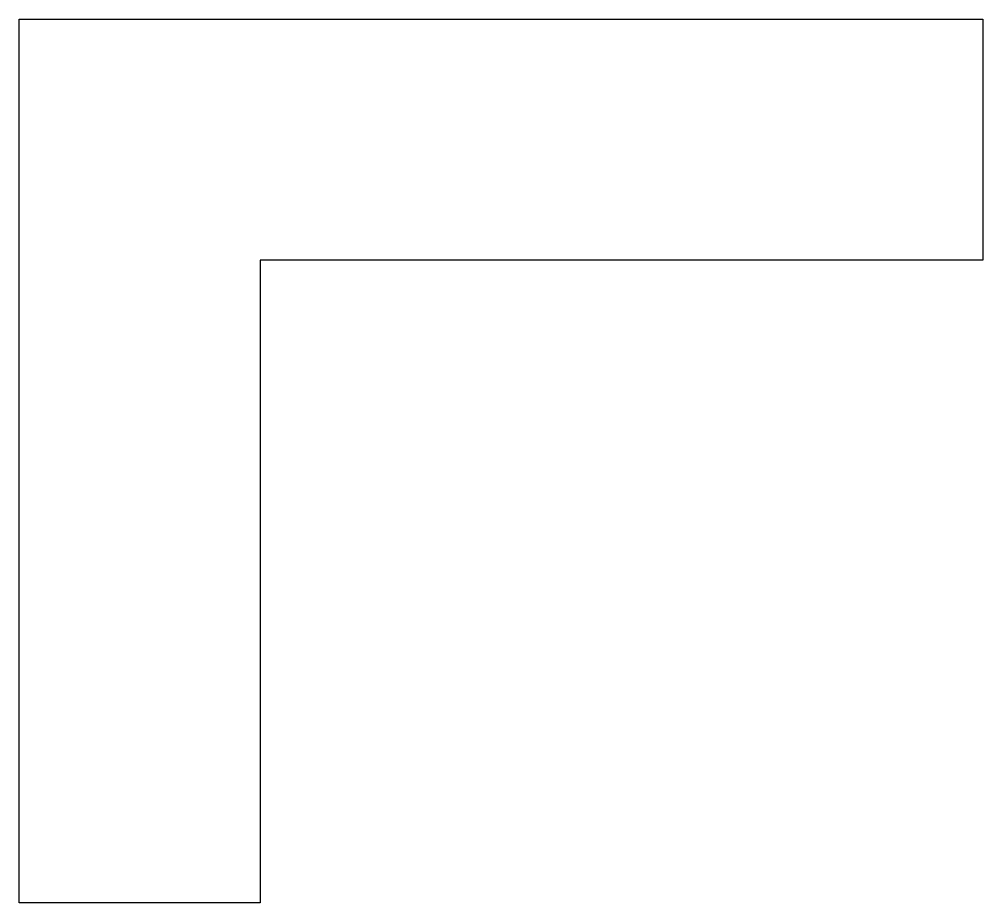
# Model space of a CAD drawing. Header units: metres. Extents: x 33 to 45, y 10 to 21.
import ezdxf

# ---------------------------------------------------------------- set-up
doc = ezdxf.new("R2010")
doc.units = ezdxf.units.M
doc.layers.get('0').update_dxf_attribs({"lineweight": 25, "true_color": 0xffffff})

msp = doc.modelspace()

# ---------------------------------------------------------------- linework, layer by layer
for p, q in [((33, 10), (33, 21)), ((33, 21), (45, 21)), ((45, 21), (45, 18)), ((36, 18), (36, 10)), ((45, 18), (36, 18)), ((36, 10), (33, 10))]:
    msp.add_line(p, q)

doc.saveas('drawing.dxf')
